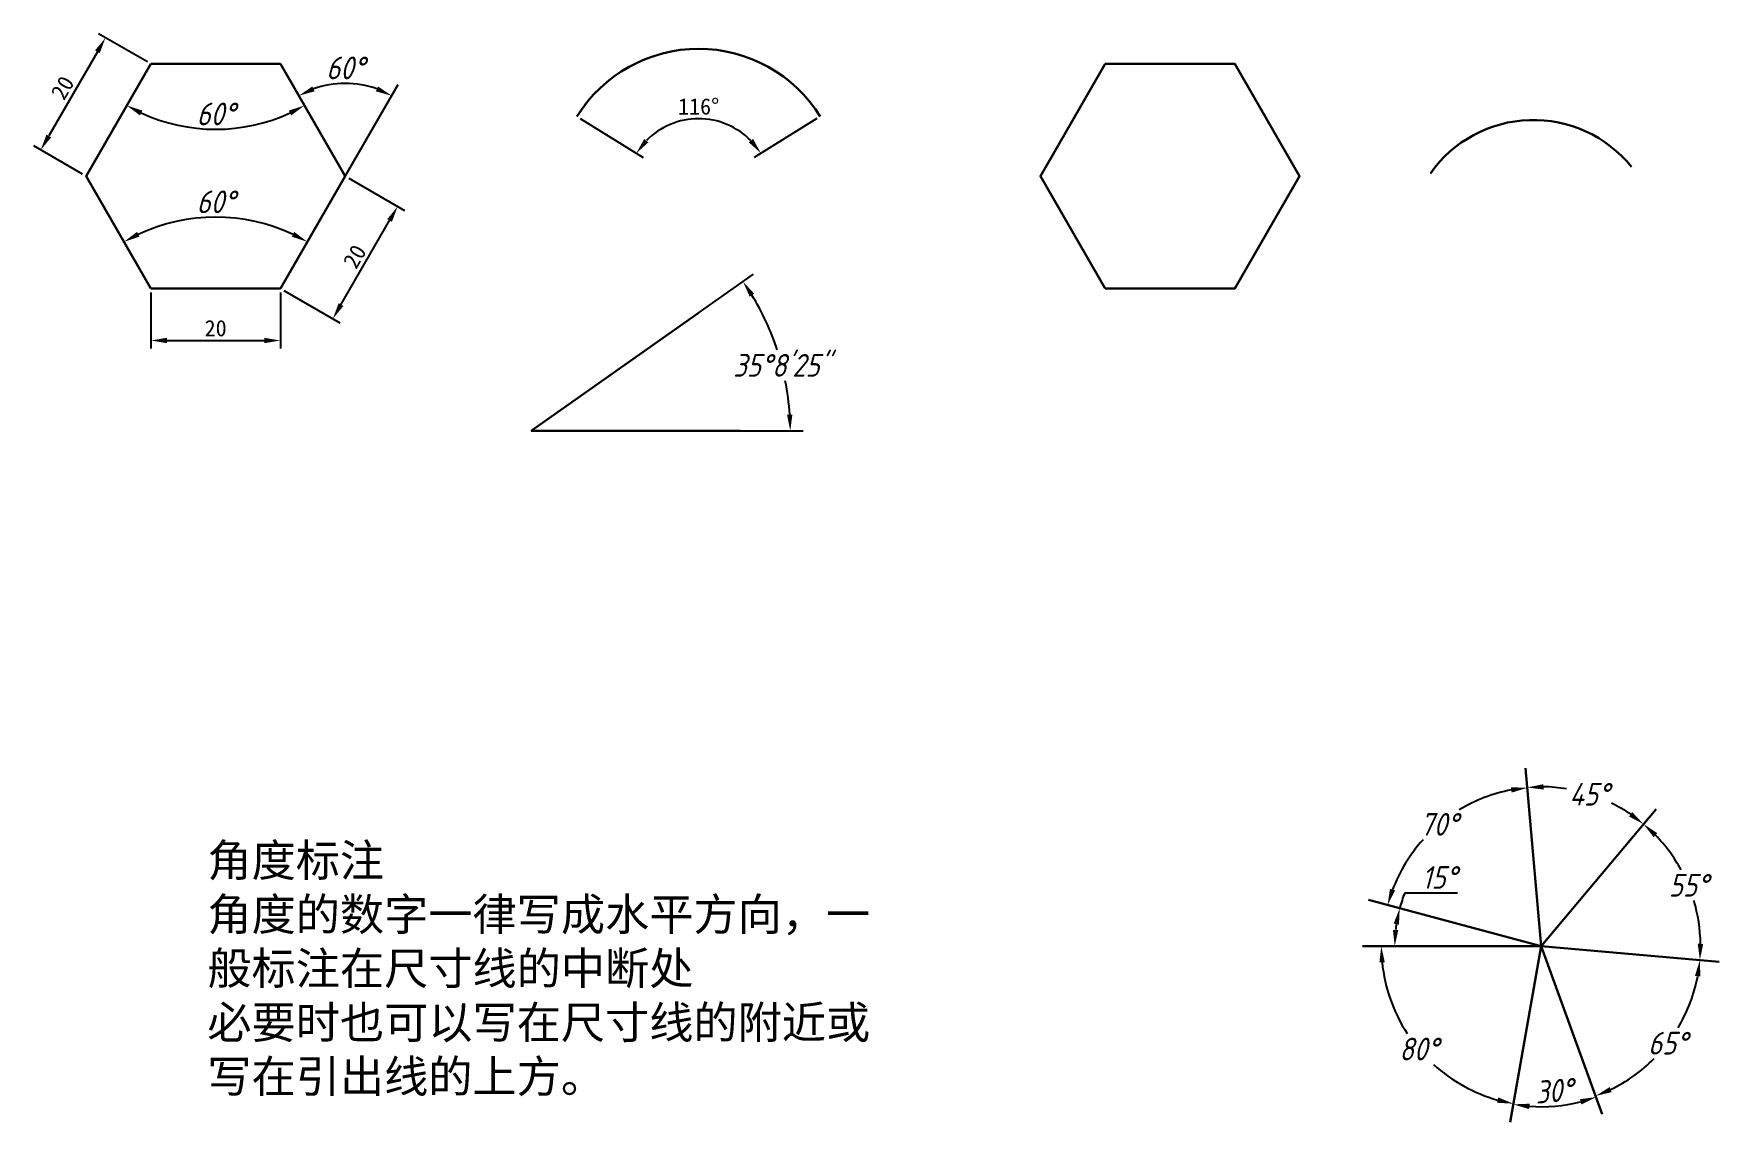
# Model space of a CAD drawing. Header units: millimetres. Extents: x 235 to 495, y 26 to 194.
import ezdxf

# ---------------------------------------------------------------- set-up
doc = ezdxf.new("R2010")
doc.units = ezdxf.units.MM
doc.styles.add('GB3.5', font='gbeitc.shx', dxfattribs={"bigfont": 'gbcbig.shx'})
doc.dimstyles.new('GB3.5', dxfattribs={"dimtxt": 3.5, "dimasz": 2.5, "dimexe": 2, "dimexo": 0, "dimtad": 1, "dimdec": 3, "dimdsep": 46, "dimtxsty": 'GB3.5', "dimcen": 2.5, "dimadec": 0, "dimazin": 2, "dimtfac": 1, "dimtdec": 3, "dimtmove": 0, "dimatfit": 3, "dimfxl": 0, "dimarcsym": 0})
doc.dimstyles.new('ISO-25', dxfattribs={"dimtxt": 2.5, "dimasz": 2.5, "dimexe": 1.25, "dimexo": 0.625, "dimtad": 1, "dimdsep": 46, "dimtxsty": 'Standard', "dimcen": 2.5, "dimadec": 0, "dimazin": 0, "dimtfac": 1, "dimtmove": 0, "dimatfit": 3, "dimfxl": 0, "dimarcsym": 0})
doc.dimstyles.new('度分秒', dxfattribs={"dimtxt": 3.5, "dimasz": 2.5, "dimexe": 2, "dimexo": 0, "dimtad": 1, "dimtih": 1, "dimtoh": 1, "dimdec": 3, "dimdsep": 46, "dimtxsty": 'GB3.5', "dimcen": 2.5, "dimaunit": 1, "dimadec": 3, "dimazin": 0, "dimtfac": 1, "dimtdec": 3, "dimtmove": 0, "dimatfit": 3, "dimfxl": 0, "dimarcsym": 0})
doc.dimstyles.new('水平', dxfattribs={"dimtxt": 3.5, "dimasz": 2.5, "dimexe": 2, "dimexo": 0, "dimtad": 1, "dimtih": 1, "dimtoh": 1, "dimdec": 3, "dimdsep": 46, "dimtxsty": 'GB3.5', "dimcen": 2.5, "dimadec": 3, "dimazin": 2, "dimtfac": 1, "dimtdec": 3, "dimtmove": 0, "dimatfit": 3, "dimfxl": 0, "dimarcsym": 0})

# ---------------------------------------------------------------- blocks, each defined once
blk = doc.blocks.new('*D1')
at = {"color": 0, "lineweight": -2, "transparency": 16777216}
for p, q in [((252.46, 190.06), (244.92, 194.41)), ((244.75, 191.62), (237.25, 178.63)), ((242.46, 172.74), (234.92, 177.09))]:
    blk.add_line(p, q, dxfattribs=at)
at = {"color": 0, "transparency": 16777216}
for points in [[(244.39, 191.83), (245.11, 191.41), (246, 193.78)], [(236.89, 178.84), (237.61, 178.42), (236, 176.46)]]:
    blk.add_solid(points, dxfattribs=at)
at = {"layer": 'Defpoints', "color": 0, "transparency": 16777216}
for p in [(253, 189.75), (236, 176.46), (243, 172.42)]:
    blk.add_point(p, dxfattribs=at)
at = {"color": 0, "transparency": 16777216, "insert": (239.38, 186.06), "char_height": 2.5, "attachment_point": 5, "rotation": 60}
blk.add_mtext('20', dxfattribs=at)
blk = doc.blocks.new('*D2')
at = {"color": 0, "lineweight": -2, "transparency": 16777216}
for p, q in [((253, 154.48), (253, 145.82)), ((273, 154.48), (273, 145.82)), ((255.5, 147.07), (270.5, 147.07))]:
    blk.add_line(p, q, dxfattribs=at)
at = {"color": 0, "transparency": 16777216}
for points in [[(255.5, 147.49), (255.5, 146.66), (253, 147.07)], [(270.5, 147.49), (270.5, 146.66), (273, 147.07)]]:
    blk.add_solid(points, dxfattribs=at)
at = {"layer": 'Defpoints', "color": 0, "transparency": 16777216}
for p in [(253, 155.1), (273, 155.1), (273, 147.07)]:
    blk.add_point(p, dxfattribs=at)
at = {"color": 0, "transparency": 16777216, "insert": (263, 148.95), "char_height": 2.5, "attachment_point": 5}
blk.add_mtext('20', dxfattribs=at)
blk = doc.blocks.new('*D3')
at = {"color": 0, "lineweight": -2, "transparency": 16777216}
for p, q in [((283.54, 172.11), (292.17, 167.13)), ((282.34, 152.6), (289.84, 165.59)), ((273.54, 154.79), (282.17, 149.81))]:
    blk.add_line(p, q, dxfattribs=at)
at = {"color": 0, "transparency": 16777216}
for points in [[(289.48, 165.8), (290.2, 165.38), (291.09, 167.75)], [(281.98, 152.81), (282.7, 152.39), (281.09, 150.43)]]:
    blk.add_solid(points, dxfattribs=at)
at = {"layer": 'Defpoints', "color": 0, "transparency": 16777216}
for p in [(283, 172.42), (291.09, 167.75), (273, 155.1)]:
    blk.add_point(p, dxfattribs=at)
at = {"color": 0, "transparency": 16777216, "insert": (284.46, 160.03), "char_height": 2.5, "attachment_point": 5, "rotation": 60}
blk.add_mtext('20', dxfattribs=at)
blk = doc.blocks.new('*D4')
at = {"color": 0, "lineweight": -2, "transparency": 16777216}
blk.add_arc((263, 137.78), 28.31, 65.061, 114.939, dxfattribs=at)
at = {"color": 0, "transparency": 16777216}
for points in [[(251.25, 163.09), (250.87, 163.83), (248.84, 162.3)], [(275.13, 163.83), (274.74, 163.09), (277.15, 162.3)]]:
    blk.add_solid(points, dxfattribs=at)
at = {"layer": 'Defpoints', "color": 0, "transparency": 16777216}
for p in [(243, 172.42), (283, 172.42), (267.91, 165.67), (253, 155.1), (273, 155.1)]:
    blk.add_point(p, dxfattribs=at)
at = {"color": 0, "transparency": 16777216, "insert": (263, 168.47), "char_height": 3.5, "attachment_point": 5, "style": 'GB3.5'}
blk.add_mtext('60°', dxfattribs=at)
blk = doc.blocks.new('*D5')
at = {"color": 0, "lineweight": -2, "transparency": 16777216}
blk.add_arc((263, 207.07), 27.41, 245.2277, 294.7723, dxfattribs=at)
at = {"color": 0, "transparency": 16777216}
for points in [[(251.32, 181.81), (251.7, 182.55), (249.29, 183.33)], [(274.29, 182.55), (274.67, 181.81), (276.7, 183.33)]]:
    blk.add_solid(points, dxfattribs=at)
at = {"layer": 'Defpoints', "color": 0, "transparency": 16777216}
for p in [(253, 189.75), (273, 189.75), (258.24, 180.07), (243, 172.42), (283, 172.42)]:
    blk.add_point(p, dxfattribs=at)
at = {"color": 0, "transparency": 16777216, "insert": (263, 182.03), "char_height": 3.5, "attachment_point": 5, "style": 'GB3.5'}
blk.add_mtext('60°', dxfattribs=at)
blk = doc.blocks.new('*D6')
at = {"color": 0, "lineweight": -2, "transparency": 16777216}
blk.add_line((283, 172.42), (291.16, 186.57), dxfattribs=at)
blk.add_arc((283, 172.42), 14.33, 70.0068, 109.9932, dxfattribs=at)
at = {"color": 0, "transparency": 16777216}
for points in [[(278.27, 185.52), (277.92, 186.27), (275.83, 184.84)], [(288.07, 186.27), (287.72, 185.52), (290.16, 184.84)]]:
    blk.add_solid(points, dxfattribs=at)
at = {"layer": 'Defpoints', "color": 0, "transparency": 16777216}
for p in [(273, 189.75), (285.49, 186.54), (283, 172.42), (283, 172.42), (273, 155.1)]:
    blk.add_point(p, dxfattribs=at)
at = {"color": 0, "transparency": 16777216, "insert": (283, 189.13), "char_height": 3.5, "attachment_point": 5, "style": 'GB3.5'}
blk.add_mtext('60°', dxfattribs=at)
blk = doc.blocks.new('*D7')
at = {"color": 0, "lineweight": -2, "transparency": 16777216}
for p, q in [((337.47, 151.29), (346.02, 157.31)), ((343.93, 133.14), (353.68, 133.14))]:
    blk.add_line(p, q, dxfattribs=at)
for start, end in [(18.1717, 31.5582), (3.5821, 11.1336)]:
    blk.add_arc((311.68, 133.14), 39.99, start, end, dxfattribs=at)
at = {"color": 0, "transparency": 16777216}
for points in [[(345.41, 153.84), (346.11, 154.3), (344.39, 156.16)], [(352.01, 135.65), (351.18, 135.63), (351.68, 133.14)]]:
    blk.add_solid(points, dxfattribs=at)
at = {"layer": 'Defpoints', "color": 0, "transparency": 16777216}
for p in [(337.47, 151.29), (348.38, 149.04), (311.68, 133.14), (311.68, 133.14), (343.93, 133.14)]:
    blk.add_point(p, dxfattribs=at)
at = {"color": 0, "transparency": 16777216, "insert": (350.38, 143.24), "char_height": 3.5, "attachment_point": 5, "style": 'GB3.5'}
blk.add_mtext('35°8\'25"', dxfattribs=at)
blk = doc.blocks.new('*D8')
at = {"color": 0, "lineweight": -2, "transparency": 16777216}
for p, q in [((319.28, 181.32), (328.97, 175.29)), ((355.79, 181.32), (346.1, 175.29))]:
    blk.add_line(p, q, dxfattribs=at)
blk.add_arc((337.54, 169.96), 11.33, 44.5724, 135.4276, dxfattribs=at)
at = {"color": 0, "transparency": 16777216}
for points in [[(329.79, 177.65), (329.13, 178.17), (327.91, 175.95)], [(345.94, 178.17), (345.28, 177.65), (347.16, 175.95)]]:
    blk.add_solid(points, dxfattribs=at)
at = {"layer": 'Defpoints', "color": 0, "transparency": 16777216}
for p in [(318.75, 181.65), (341.29, 180.65), (356.32, 181.65), (337.54, 169.96)]:
    blk.add_point(p, dxfattribs=at)
at = {"color": 0, "transparency": 16777216, "insert": (337.54, 183.17), "char_height": 2.5, "attachment_point": 5}
blk.add_mtext('116\\M+5A1E3', dxfattribs=at)
blk = doc.blocks.new('*D9')
at = {"color": 0, "lineweight": -2, "transparency": 16777216}
for start, end in [(100.8389, 121.0848), (137.989, 159.1611)]:
    blk.add_arc((467.57, 53.62), 24.54, start, end, dxfattribs=at)
at = {"color": 0, "transparency": 16777216}
for points in [[(462.89, 78.13), (463.01, 77.31), (465.43, 78.06)], [(445.03, 62.22), (444.23, 62.47), (443.86, 59.97)]]:
    blk.add_solid(points, dxfattribs=at)
at = {"layer": 'Defpoints', "color": 0, "transparency": 16777216}
for p in [(465.16, 81.1), (455.92, 75.22), (440.92, 60.76), (467.57, 53.62), (467.57, 53.62)]:
    blk.add_point(p, dxfattribs=at)
at = {"color": 0, "transparency": 16777216, "insert": (451.79, 72.42), "char_height": 3.5, "attachment_point": 5, "style": 'GB3.5'}
blk.add_mtext('70°', dxfattribs=at)
blk = doc.blocks.new('*D10')
at = {"color": 0, "lineweight": -2, "transparency": 16777216}
for start, end in [(80.8153, 89.1714), (55.8286, 63.7816)]:
    blk.add_arc((467.57, 53.62), 24.59, start, end, dxfattribs=at)
at = {"color": 0, "transparency": 16777216}
for points in [[(467.94, 77.78), (467.91, 78.61), (465.42, 78.11)], [(481.63, 74.29), (481.12, 73.62), (483.37, 72.45)]]:
    blk.add_solid(points, dxfattribs=at)
at = {"layer": 'Defpoints', "color": 0, "transparency": 16777216}
for p in [(465.16, 81.1), (477.96, 75.9), (485.3, 74.75), (467.57, 53.62), (467.57, 53.62)]:
    blk.add_point(p, dxfattribs=at)
at = {"color": 0, "transparency": 16777216, "insert": (474.96, 77.06), "char_height": 3.5, "attachment_point": 5, "style": 'GB3.5'}
blk.add_mtext('45°', dxfattribs=at)
blk = doc.blocks.new('*D11')
at = {"color": 0, "lineweight": -2, "transparency": 16777216}
for start, end in [(28.6386, 44.1714), (0.8286, 16.6236)]:
    blk.add_arc((467.57, 53.62), 24.59, start, end, dxfattribs=at)
at = {"color": 0, "transparency": 16777216}
for points in [[(484.92, 70.44), (485.48, 71.05), (483.37, 72.45)], [(492.57, 53.96), (491.73, 53.99), (492.06, 51.47)]]:
    blk.add_solid(points, dxfattribs=at)
at = {"layer": 'Defpoints', "color": 0, "transparency": 16777216}
for p in [(485.3, 74.75), (491.49, 59.28), (467.57, 53.62), (467.57, 53.62), (495.05, 51.21)]:
    blk.add_point(p, dxfattribs=at)
at = {"color": 0, "transparency": 16777216, "insert": (490.28, 63.02), "char_height": 3.5, "attachment_point": 5, "style": 'GB3.5'}
blk.add_mtext('55°', dxfattribs=at)
blk = doc.blocks.new('*D12')
at = {"color": 0, "lineweight": -2, "transparency": 16777216}
for start, end in [(329.1921, 349.1714), (295.8286, 315.1412)]:
    blk.add_arc((467.57, 53.62), 24.59, start, end, dxfattribs=at)
at = {"color": 0, "transparency": 16777216}
for points in [[(491.3, 49.05), (492.13, 48.94), (492.06, 51.47)], [(478.44, 31.1), (478.12, 31.87), (475.98, 30.51)]]:
    blk.add_solid(points, dxfattribs=at)
at = {"layer": 'Defpoints', "color": 0, "transparency": 16777216}
for p in [(467.57, 53.62), (467.57, 53.62), (495.05, 51.21), (483.91, 35.25), (477, 27.69)]:
    blk.add_point(p, dxfattribs=at)
at = {"color": 0, "transparency": 16777216, "insert": (487.07, 38.65), "char_height": 3.5, "attachment_point": 5, "style": 'GB3.5'}
blk.add_mtext('65°', dxfattribs=at)
blk = doc.blocks.new('*D13')
at = {"color": 0, "lineweight": -2, "transparency": 16777216}
blk.add_arc((467.57, 53.62), 24.78, 265.782, 284.218, dxfattribs=at)
at = {"color": 0, "transparency": 16777216}
for points in [[(465.69, 28.48), (465.8, 29.31), (463.26, 29.21)], [(473.53, 29.99), (473.78, 29.19), (476.04, 30.33)]]:
    blk.add_solid(points, dxfattribs=at)
at = {"layer": 'Defpoints', "color": 0, "transparency": 16777216}
for p in [(467.57, 53.62), (467.57, 53.62), (467.57, 28.83), (462.78, 26.44), (477, 27.69)]:
    blk.add_point(p, dxfattribs=at)
at = {"color": 0, "transparency": 16777216, "insert": (469.52, 31.29), "char_height": 3.5, "attachment_point": 5, "rotation": 5, "style": 'GB3.5'}
blk.add_mtext('30°', dxfattribs=at)
blk = doc.blocks.new('*D14')
at = {"color": 0, "lineweight": -2, "transparency": 16777216}
for start, end in [(185.8067, 213.1307), (227.6484, 254.1933)]:
    blk.add_arc((467.57, 53.62), 24.68, start, end, dxfattribs=at)
at = {"color": 0, "transparency": 16777216}
for points in [[(442.6, 51.1), (443.43, 51.14), (442.89, 53.62)], [(460.94, 30.28), (460.75, 29.46), (463.28, 29.31)]]:
    blk.add_solid(points, dxfattribs=at)
at = {"layer": 'Defpoints', "color": 0, "transparency": 16777216}
for p in [(439.98, 53.62), (467.57, 53.62), (467.57, 53.62), (445.51, 42.54), (462.78, 26.44)]:
    blk.add_point(p, dxfattribs=at)
at = {"color": 0, "transparency": 16777216, "insert": (448.66, 37.75), "char_height": 3.5, "attachment_point": 5, "style": 'GB3.5'}
blk.add_mtext('80°', dxfattribs=at)
blk = doc.blocks.new('*D15')
at = {"color": 0, "lineweight": -2, "transparency": 16777216}
blk.add_line((446.51, 61.84), (454.63, 61.84), dxfattribs=at)
for start, end in [(158.6618, 165), (171.3382, 173.6618)]:
    blk.add_arc((467.57, 53.62), 22.61, start, end, dxfattribs=at)
at = {"color": 0, "transparency": 16777216}
for points in [[(444.81, 57.11), (445.62, 56.93), (445.73, 59.47)], [(445.51, 56.09), (444.68, 56.13), (444.96, 53.62)]]:
    blk.add_solid(points, dxfattribs=at)
at = {"layer": 'Defpoints', "color": 0, "transparency": 16777216}
for p in [(440.92, 60.76), (445.04, 55.59), (439.98, 53.62), (467.57, 53.62), (467.57, 53.62)]:
    blk.add_point(p, dxfattribs=at)
at = {"color": 0, "transparency": 16777216, "insert": (451.82, 64.22), "char_height": 3.5, "attachment_point": 5, "style": 'GB3.5'}
blk.add_mtext('15°', dxfattribs=at)

msp = doc.modelspace()

# ---------------------------------------------------------------- linework, layer by layer
at = {"color": 7, "lineweight": 30}
for p, q in [((311.6825, 133.1415), (337.4681, 151.291)), ((343.9259, 133.1415), (311.6825, 133.1415)), ((467.5668, 53.6151), (465.162, 81.1019)), ((467.5668, 53.6151), (485.3024, 74.7516)), ((467.5668, 53.6151), (440.9152, 60.7564)), ((467.5668, 53.6151), (439.975, 53.6151)), ((467.5668, 53.6151), (462.7755, 26.4425)), ((467.5668, 53.6151), (477.0037, 27.6873)), ((467.5668, 53.6151), (495.0536, 51.2103))]:
    msp.add_line(p, q, dxfattribs=at)
for points in [[(252.9968, 155.1044), (272.9968, 155.1044), (282.9968, 172.425), (272.9968, 189.7455), (252.9968, 189.7455), (242.9968, 172.425)], [(400.2915, 155.1044), (420.2915, 155.1044), (430.2915, 172.425), (420.2915, 189.7455), (400.2915, 189.7455), (390.2915, 172.425)]]:
    msp.add_lwpolyline(points, close=True, dxfattribs=at)
for centre, radius, start, end in [((337.5351, 169.9565), 22.1243, 31.908815, 148.091185), ((466.3682, 161.6695), 19.4301, 38.849856, 144.856962)]:
    msp.add_arc(centre, radius, start, end, dxfattribs=at)

# ---------------------------------------------------------------- texts
at = {"color": 7, "insert": (261.7191, 69.3665), "char_height": 5, "attachment_point": 1}
msp.add_mtext_dynamic_manual_height_columns('{\\fFangSong|b0|i0|c134|p49;角度标注\\P角度的数字一律写成\\C3;水平\\C7;方向，一般标注在尺寸线的中断处\\P必要时也可以写在尺寸线的附近或写在引出线的上方。}', width=103.16367, gutter_width=12.5, heights=[0], dxfattribs=at)

# ---------------------------------------------------------------- dimensions: what is measured, and where the dimension line sits
at = {"color": 3}
for p1, p2, distance, picture, middle in [((252.9968, 189.7455), (242.9968, 172.425), -8.0749, '*D1', (239.38, 186.0601)), ((272.9968, 155.1044), (282.9968, 172.425), -9.3413, '*D3', (284.4629, 160.0315)), ((252.9968, 155.1044), (272.9968, 155.1044), -8.0326, '*D2', (262.9968, 148.9468))]:
    dim = msp.add_aligned_dim(p1=p1, p2=p2, distance=distance, dimstyle='ISO-25', dxfattribs=at)
    dim.commit()
    dim.dimension.update_dxf_attribs({"geometry": picture, "text_midpoint": middle})
for base, line1, line2, dimstyle, picture, middle in [((285.4856, 186.5397), ((272.9968, 155.1044), (282.9968, 172.425)), ((282.9968, 172.425), (272.9968, 189.7455)), '水平', '*D6', (282.9968, 189.1324)), ((258.2372, 180.0726), ((282.9968, 172.425), (272.9968, 189.7455)), ((252.9968, 189.7455), (242.9968, 172.425)), '水平', '*D5', (262.9968, 182.0312)), ((267.9131, 165.6656), ((272.9968, 155.1044), (282.9968, 172.425)), ((242.9968, 172.425), (252.9968, 155.1044)), '水平', '*D4', (262.9968, 168.4707)), ((455.9189, 75.2174), ((467.5668, 53.6151), (465.162, 81.1019)), ((467.5668, 53.6151), (440.9152, 60.7564)), '水平', '*D9', (451.7912, 72.4157)), ((477.9572, 75.8974), ((467.5668, 53.6151), (485.3024, 74.7516)), ((467.5668, 53.6151), (465.162, 81.1019)), '水平', '*D10', (474.9599, 77.063)), ((491.4898, 59.285), ((467.5668, 53.6151), (495.0536, 51.2103)), ((467.5668, 53.6151), (485.3024, 74.7516)), '水平', '*D11', (490.2811, 63.0237)), ((445.0418, 55.5858), ((467.5668, 53.6151), (440.9152, 60.7564)), ((467.5668, 53.6151), (439.975, 53.6151)), '水平', '*D15', (451.8183, 64.2176)), ((445.5133, 42.5394), ((467.5668, 53.6151), (462.7755, 26.4425)), ((467.5668, 53.6151), (439.975, 53.6151)), '水平', '*D14', (448.6619, 37.7521)), ((467.5668, 28.8311), ((467.5668, 53.6151), (477.0037, 27.6873)), ((467.5668, 53.6151), (462.7755, 26.4425)), 'GB3.5', '*D13', (469.5199, 31.2914)), ((483.9113, 35.2489), ((467.5668, 53.6151), (495.0536, 51.2103)), ((467.5668, 53.6151), (477.0037, 27.6873)), '水平', '*D12', (487.072, 38.6482))]:
    dim = msp.add_angular_dim_2l(base=base, line1=line1, line2=line2, dimstyle=dimstyle, dxfattribs=at)
    dim.commit()
    dim.dimension.update_dxf_attribs({"geometry": picture, "text_midpoint": middle})
dim = msp.add_angular_dim_3p(base=(341.2931, 180.6496), center=(337.5351, 169.9565), p1=(356.3162, 181.6507), p2=(318.754, 181.6507), dimstyle='ISO-25', dxfattribs=at)
dim.commit()
dim.dimension.update_dxf_attribs({"geometry": '*D8', "text_midpoint": (337.5351, 183.1657)})
dim = msp.add_angular_dim_2l(base=(348.3795, 149.0421), line1=((343.9259, 133.1415), (311.6825, 133.1415)), line2=((311.6825, 133.1415), (337.4681, 151.291)), dimstyle='度分秒', dxfattribs=at)
dim.commit()
dim.dimension.update_dxf_attribs({"geometry": '*D7', "text_midpoint": (350.3805, 143.2392), "dimtype": 162})

doc.saveas('drawing.dxf')
